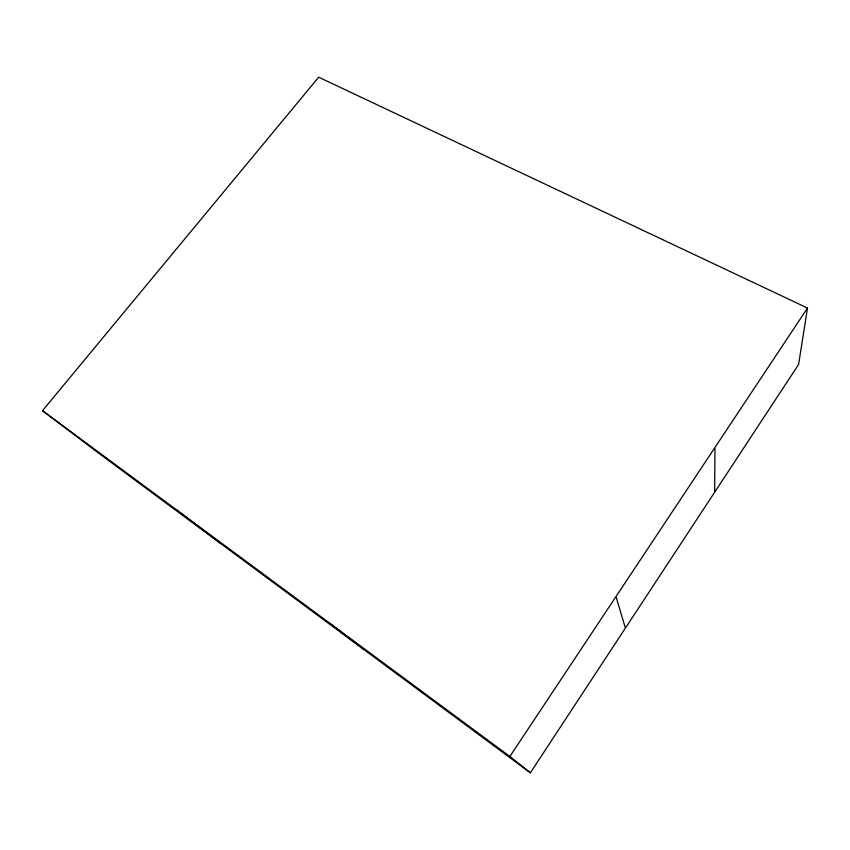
<?xml version="1.0" encoding="UTF-8"?>
<svg xmlns="http://www.w3.org/2000/svg" width="850" height="850" viewBox="0 0 850 850"><rect width="100%" height="100%" fill="white"/><g stroke="black" fill="none" stroke-linecap="round" stroke-linejoin="round"><path stroke-width="1.27" d="M714.659 491.226L714.967 448.683M807.5 308.051L798.617 364.427L530.347 772.799L97.187 452.094L42.5 410.688L318.697 77.201L807.5 308.051L509.873 756.468L530.347 772.799M42.5 410.688L509.873 756.468M175.844 509.362L220.426 543.32M329.386 622.965L363.566 649.294M616.261 597.433L625.186 627.396"/></g></svg>
